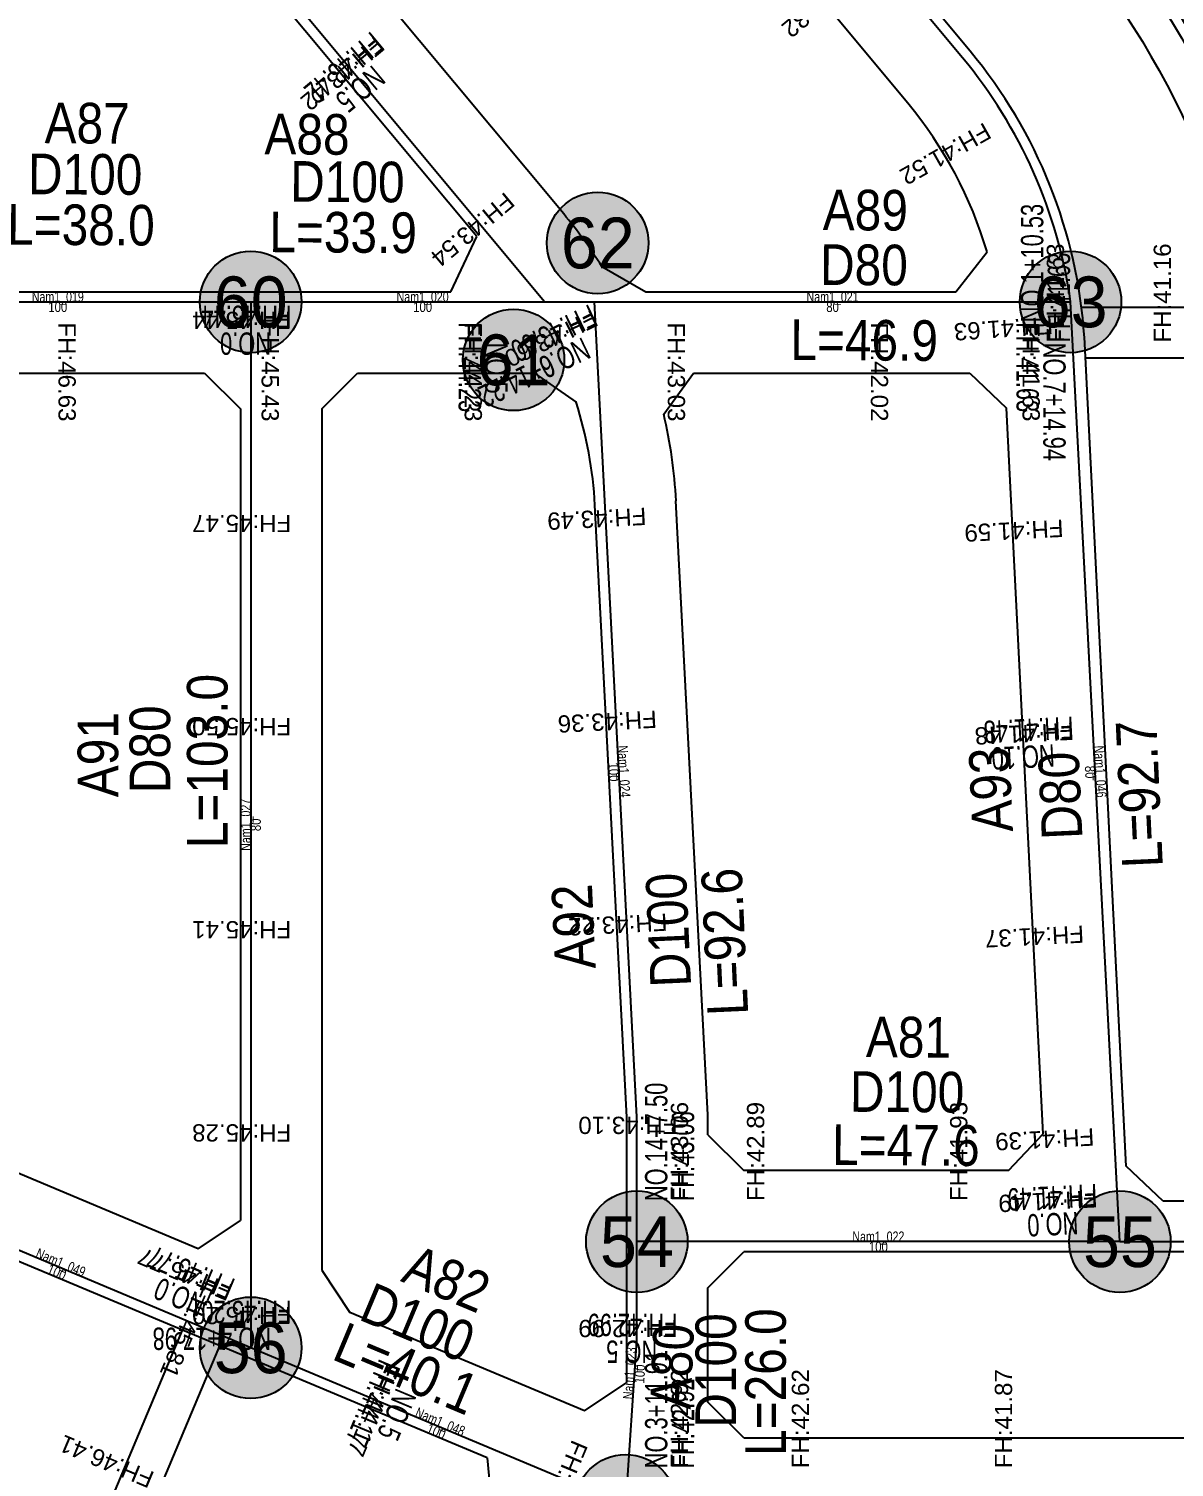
# Model space of a CAD drawing. Header units: millimetres. Extents: x 227572 to 269266, y 328772 to 433188.
# Drawn here: x 238273.3 to 238386.1, y 332282.1 to 332423.7 of the extents above; entities that cross this region are included whole.
import ezdxf
from ezdxf.enums import TextEntityAlignment as Align

# ---------------------------------------------------------------- set-up
doc = ezdxf.new("R2010")
doc.units = ezdxf.units.MM
for name, color, linetype in [('+++New_지구계(1안)', 1, 'Continuous'), ('0.보차도(중1류이상)', 5, 'Continuous'), ('0.식수대', 3, 'Continuous'), ('00_계획line', 7, 'Continuous'), ('L_diameter', 3, 'Continuous'), ('L_pipeline', 4, 'Continuous'), ('L_Pipes', 2, 'Continuous'), ('S-2.생활-1.격점-1.원', 250, 'Continuous'), ('S-2.생활-1.격점-2.번호', 1, 'Continuous'), ('S-2.생활-2.관로-2.제원', 7, 'Continuous'), ('도로체인계획고', 6, 'Continuous'), ('도로체인번호', 6, 'Continuous')]:
    doc.layers.add(name, color=color, linetype=linetype)
doc.styles.add('HY울릉도M', font='HYWULM.TTF')
doc.styles.get("Standard").update_dxf_attribs({"font": 'arial.ttf'})

# ---------------------------------------------------------------- blocks, each defined once
blk = doc.blocks.new('남청주현도')
at = {"layer": '0.보차도(중1류이상)', "color": 8, "ltscale": 0.5}
blk.add_lwpolyline([(238297.57, 332527.7), (238299.19, 332528.73, -0.420519), (238307.54, 332526.8, 0.03712), (238342.53, 332477.89), (238360.43, 332457.13), (238379.68, 332434.79, -0.166465), (238399.14, 332383.62), (238402.25, 332291.2, -0.42409), (238396.26, 332285), (238393.64, 332285)], format="xyb", dxfattribs=at)
at = {"layer": '0.식수대', "color": 8, "ltscale": 0.5}
blk.add_lwpolyline([(238372.55, 332443.07), (238371.79, 332442.42), (238378.92, 332434.15, -0.166438), (238398.15, 332383.59), (238400.96, 332299.94), (238401.96, 332299.98)], format="xyb", dxfattribs=at)
at = {"layer": '00_계획line', "color": 7}
for p, q in [((238325.98, 332405.51), (238252.07, 332494.18)), ((238317.42, 332403.28), (238246.13, 332488.81)), ((238314.88, 332397.84), (238317.42, 332403.28)), ((238314.88, 332397.84), (238317.42, 332403.28)), ((238364.59, 332397.84), (238367.68, 332401.77)), ((238226.41, 332397.84), (238314.88, 332397.84)), ((238334.08, 332397.84), (238364.59, 332397.84)), ((238376.97, 332396.34), (238393.16, 332396.34)), ((238381.38, 332311.76), (238377.26, 332393.36)), ((238377.35, 332391.34), (238393.99, 332391.34)), ((238267.69, 332389.84), (238290.62, 332389.84)), ((238290.62, 332389.84), (238294.16, 332386.31)), ((238302.16, 332386.31), (238305.69, 332389.84)), ((238305.69, 332389.84), (238323.1, 332389.84)), ((238338.77, 332389.84), (238365.98, 332389.84)), ((238365.98, 332389.84), (238369.6, 332386.4)), ((238294.16, 332386.31), (238294.16, 332306.39)), ((238302.16, 332386.31), (238302.16, 332301.52)), ((238373.21, 332314.94), (238369.6, 332386.4)), ((238340.19, 332316.8), (238337.04, 332377.27)), ((238332.19, 332316.59), (238329.05, 332376.85)), ((238340.19, 332314.85), (238340.19, 332316.8)), ((238340.19, 332314.85), (238343.72, 332311.31)), ((238369.77, 332311.31), (238373.21, 332314.94)), ((238369.77, 332311.31), (238343.72, 332311.31)), ((238385.01, 332308.31), (238381.38, 332311.76)), ((238397.17, 332308.31), (238385.01, 332308.31)), ((238340.19, 332299.78), (238343.72, 332303.31)), ((238397.34, 332303.31), (238343.72, 332303.31)), ((238340.19, 332288.53), (238340.19, 332299.78)), ((238343.72, 332285), (238340.19, 332288.53)), ((238343.72, 332285), (238393.64, 332285)), ((238318.43, 332283.02), (238319.02, 332277.05))]:
    blk.add_line(p, q, dxfattribs=at)
for points in [[(238302.44, 332526.54, 0.038631), (238339.09, 332474.98), (238376.24, 332431.89, -0.166337), (238394.65, 332383.47), (238397.81, 332289.31)], [(238377.26, 332393.34, 0.158735), (238366, 332421.53), (238288.76, 332514.19, -0.02656), (238286.86, 332516.74, -0.02656)], [(238367.68, 332401.77, 0.102226), (238359.86, 332416.4), (238282.62, 332509.07, -0.02687), (238280.18, 332512.34)], [(238289.99, 332303.62), (238267.31, 332313.14, 0.001532), (238267, 332313.27, 0.001532)], [(238318.43, 332283.02), (238264.22, 332305.76, 0.099635), (238245.65, 332309.5), (238223.69, 332309.5)]]:
    blk.add_lwpolyline(points, format="xyb", dxfattribs=at)
for points in [[(238329.74, 332400.33), (238334.08, 332397.84)], [(238323.1, 332389.84), (238327.2, 332386.98)], [(238335.83, 332385.8), (238338.77, 332389.84)], [(238332.19, 332290.44), (238332.19, 332316.59)], [(238289.99, 332303.62), (238294.16, 332306.39)], [(238302.16, 332301.52), (238304.92, 332297.36)], [(238328.02, 332287.67), (238304.92, 332297.36)], [(238280.69, 332277.16), (238288.43, 332295.6)], [(238284.38, 332275.61), (238292.11, 332294.06)], [(238328.02, 332287.67), (238332.19, 332290.44)]]:
    blk.add_lwpolyline(points, dxfattribs=at)
for radius, start, end in [(48, 32.1626, 39.813), (40, 2.9766, 17.7685), (48, 2.9766, 13.2758)]:
    blk.add_arc((238289.11, 332374.77), radius, start, end, dxfattribs=at)
blk = doc.blocks.new('격점-생활')
at = {"layer": 'S-2.생활-1.격점-1.원'}
h = blk.add_hatch(color=250, dxfattribs=at)
h.dxf.hatch_style = 1
edge = h.paths.add_edge_path()
edge.add_arc((237637.68, 330904.87), 9, 0, 360)
blk.add_circle((237637.68, 330904.87), 9, dxfattribs=at)

msp = doc.modelspace()

# ---------------------------------------------------------------- linework, layer by layer
at = {"layer": 'L_pipeline'}
for points in [[(238375.9, 332396.85, 0.139653), (238365.24, 332420.89), (238282.98, 332519.57)], [(238295.16, 332293.87), (238264.61, 332306.69, 0.040064), (238257.16, 332309.13, 0.040064)]]:
    msp.add_lwpolyline(points, format="xyb", dxfattribs=at)
for points in [[(238324.09, 332396.85), (238244.09, 332492.83)], [(238257.16, 332396.85), (238295.16, 332396.85)], [(238295.16, 332396.85), (238329.02, 332396.85)], [(238295.16, 332396.85), (238295.16, 332293.87)], [(238329.02, 332396.85), (238375.9, 332396.85)], [(238333.19, 332304.32), (238333.19, 332316.62), (238329.02, 332396.85)], [(238380.76, 332304.32), (238375.9, 332396.85)], [(238332.1, 332278.37), (238333.19, 332294.6), (238333.19, 332304.32)], [(238380.76, 332304.32), (238333.19, 332304.32)], [(238380.76, 332304.32), (238398.31, 332304.32), (238398.81, 332289.35), (238399.85, 332257.64), (238375.32, 332257.7)], [(238332.1, 332278.37), (238295.16, 332293.87)]]:
    msp.add_lwpolyline(points, dxfattribs=at)

# ---------------------------------------------------------------- block references
at = {"layer": '+++New_지구계(1안)'}
msp.add_blockref('남청주현도', (0, 0), dxfattribs=at)
at = {"layer": 'S-2.생활-1.격점-1.원', "xscale": 0.5555555555620231, "yscale": 0.5555555555620231, "zscale": 0.5555555555620231}
for p in [(106308.4, 148566.61), (106274.22, 148560.81), (106354.96, 148560.81), (106300.11, 148555.1), (106312.25, 148468.28), (106359.82, 148468.28), (106274.22, 148457.83), (106311.16, 148442.33)]:
    msp.add_blockref('격점-생활', p, dxfattribs=at)

# ---------------------------------------------------------------- texts
at = {"layer": 'L_diameter', "width": 0.8}
for s, rotation, p in [('100', 360, (238276.16, 332396.85)), ('100', 360, (238312.09, 332396.85)), ('80', 360, (238352.46, 332396.85)), ('100', 272.9766, (238331.42, 332350.59)), ('80', 273.0079, (238378.33, 332350.58)), ('80', 90, (238295.16, 332345.36)), ('100', 360, (238356.97, 332304.32)), ('100', 337.2405, (238276.26, 332301.8)), ('100', 86.1476, (238332.97, 332291.33)), ('100', 337.2405, (238313.63, 332286.12))]:
    msp.add_text(s, height=1, rotation=rotation, dxfattribs=at).set_placement(p, align=Align.TOP_CENTER)
at = {"layer": 'L_Pipes', "width": 0.75}
for s, rotation, p in [('Nam1_019', 360, (238276.16, 332396.85)), ('Nam1_020', 360, (238312.09, 332396.85)), ('Nam1_021', 360, (238352.46, 332396.85)), ('Nam1_024', 272.9766, (238331.42, 332350.59)), ('Nam1_046', 273.0079, (238378.33, 332350.58)), ('Nam1_027', 90, (238295.16, 332345.36)), ('Nam1_022', 360, (238356.97, 332304.32)), ('Nam1_049', 337.2405, (238276.26, 332301.8)), ('Nam1_023', 86.1476, (238332.97, 332291.33)), ('Nam1_048', 337.2405, (238313.63, 332286.12))]:
    msp.add_text(s, height=1, rotation=rotation, dxfattribs=at).set_placement(p, align=Align.CENTER)
at = {"layer": 'S-2.생활-1.격점-2.번호', "color": 7, "true_color": 0xffffff, "style": 'HY울릉도M'}
for s, p in [('62', (238329.34, 332402.65)), ('60', (238295.16, 332396.85)), ('63', (238375.9, 332396.85)), ('61', (238321.04, 332391.14)), ('54', (238333.19, 332304.32)), ('55', (238380.76, 332304.32)), ('56', (238295.16, 332293.87))]:
    msp.add_text(s, height=5, dxfattribs=at).set_placement(p, align=Align.MIDDLE_CENTER)
at = {"layer": 'S-2.생활-2.관로-2.제원', "color": 7, "style": 'HY울릉도M', "width": 0.9}
for s, rotation, p in [('A87', 359.617, (238279.06, 332414.45, 69)), ('A87', 359.617, (238279.06, 332414.45, 69)), ('A88', 359.617, (238300.71, 332413.36, 69)), ('A88', 359.617, (238300.71, 332413.36, 69)), ('A89', 359.617, (238355.69, 332405.89, 69)), ('A89', 359.617, (238355.69, 332405.89, 69)), ('A91', 90, (238280.11, 332352.27, 69)), ('A91', 90, (238280.11, 332352.27, 69)), ('A93', 92.5814, (238368.04, 332348.81, 69)), ('A93', 92.5814, (238368.04, 332348.81, 69)), ('A92', 92.5814, (238326.95, 332335.33, 69)), ('A92', 92.5814, (238326.95, 332335.33, 69)), ('A81', 359.617, (238359.94, 332324.46, 69)), ('A81', 359.617, (238359.94, 332324.46, 69)), ('A82', 337.2405, (238314.47, 332300.68, 69)), ('A82', 337.2405, (238314.47, 332300.68, 69)), ('A80', 87.5887, (238336.65, 332292.05, 69)), ('A80', 87.5887, (238336.65, 332292.05, 69))]:
    msp.add_text(s, height=4, rotation=rotation, dxfattribs=at).set_placement(p, align=Align.MIDDLE_CENTER)
for s, rotation, p in [('D100', 359.617, (238278.85, 332407.42, 69)), ('D100', 359.617, (238278.85, 332407.42, 69)), ('D100', 359.617, (238304.67, 332406.68, 69)), ('D100', 359.617, (238304.67, 332406.68, 69)), ('L=38.0', 359.617, (238278.43, 332402.44, 69)), ('L=33.9', 359.617, (238304.25, 332401.7, 69)), ('D80', 359.617, (238355.54, 332398.5, 69)), ('D80', 359.617, (238355.54, 332398.5, 69)), ('L=46.9', 359.617, (238355.56, 332391.08, 69)), ('L=103.0', 90, (238292.88, 332351.64, 69)), ('D80', 90, (238287.23, 332352.8, 69)), ('D80', 90, (238287.23, 332352.8, 69)), ('L=92.7', 92.5814, (238384.66, 332348.48, 69)), ('D80', 92.5814, (238376.88, 332348.32, 69)), ('D80', 92.5814, (238376.88, 332348.32, 69)), ('D100', 92.5814, (238338.28, 332335.09, 69)), ('D100', 92.5814, (238338.28, 332335.09, 69)), ('L=92.6', 92.5814, (238343.83, 332333.93, 69)), ('D100', 359.617, (238359.79, 332317.07, 69)), ('D100', 359.617, (238359.79, 332317.07, 69)), ('L=47.6', 359.617, (238359.67, 332311.83, 69)), ('D100', 337.2405, (238310.85, 332294.52, 69)), ('D100', 337.2405, (238310.85, 332294.52, 69)), ('L=40.1', 337.2405, (238309.72, 332289.98, 69)), ('D100', 90, (238342.96, 332291.64, 69)), ('D100', 90, (238342.96, 332291.64, 69)), ('L=26.0', 90, (238347.86, 332290.49, 69))]:
    msp.add_text(s, height=4, rotation=rotation, dxfattribs=at).set_placement(p, align=Align.CENTER)
at = {"layer": '도로체인계획고'}
for s, rotation, p in [('FH:41.32', 219.813, (238354.79, 332430.29)), ('FH:43.42', 219.813, (238307.41, 332423.1)), ('FH:41.52', 209.4556, (238367.41, 332414.56)), ('FH:43.54', 219.813, (238320.22, 332407.74)), ('FH:41.63', 90.0039, (238375.25, 332392.84)), ('FH:41.16', 90.0039, (238385.78, 332392.84)), ('FH:45.44', 180, (238299.16, 332395.88)), ('FH:43.60', 205.6826, (238328.78, 332396.12)), ('FH:43.60', 205.6826, (238328.78, 332396.12)), ('FH:41.63', 183.9908, (238374.1, 332395.4)), ('FH:46.63', 269.9988, (238276.23, 332394.84)), ('FH:45.43', 269.9988, (238296.23, 332394.84)), ('FH:44.23', 269.9988, (238316.23, 332394.84)), ('FH:43.03', 269.9988, (238336.23, 332394.84)), ('FH:42.02', 269.9988, (238356.23, 332394.84)), ('FH:41.63', 269.9988, (238371.17, 332394.84)), ('FH:45.47', 180, (238299.16, 332375.88)), ('FH:43.49', 182.9766, (238334.08, 332376.59)), ('FH:41.59', 182.8928, (238375.16, 332375.41)), ('FH:45.50', 180, (238299.16, 332355.88)), ('FH:43.36', 182.9766, (238335.11, 332356.62)), ('FH:41.48', 182.8928, (238376.17, 332355.43)), ('FH:45.41', 180, (238299.16, 332335.88)), ('FH:43.22', 182.9766, (238336.15, 332336.64)), ('FH:41.37', 182.8928, (238377.18, 332335.46)), ('FH:43.06', 89.998, (238338.23, 332308.31)), ('FH:42.89', 89.998, (238345.73, 332308.31)), ('FH:41.93', 89.998, (238365.73, 332308.31)), ('FH:43.10', 179.9955, (238337.19, 332316.62)), ('FH:45.28', 180, (238299.16, 332315.88)), ('FH:41.39', 182.8928, (238378.19, 332315.48)), ('FH:41.49', 182.8928, (238378.5, 332309.4)), ('FH:45.77', 157.2405, (238293.53, 332300.01)), ('FH:45.81', 247.2399, (238289.95, 332300.39)), ('FH:45.20', 180, (238299.16, 332297.9)), ('FH:42.99', 179.9955, (238337.19, 332296.62)), ('FH:44.17', 247.2399, (238308.4, 332292.65)), ('FH:42.92', 89.9978, (238338.23, 332282)), ('FH:42.62', 89.9978, (238350.14, 332282)), ('FH:41.87', 89.9978, (238370.14, 332282)), ('FH:46.41', 157.2405, (238285.79, 332281.57)), ('FH:43.06', 247.2399, (238326.84, 332284.91))]:
    msp.add_text(s, height=1.7, rotation=rotation, dxfattribs=at).set_placement(p)
at = {"layer": '도로체인계획고', "color": 250, "width": 0.7}
for s, rotation, p in [('FH:43.42', 219.813, (238307.03, 332423.56)), ('FH:41.63', 90.0039, (238375.85, 332392.84)), ('FH:45.44', 180, (238299.16, 332396.48)), ('FH:43.60', 205.6826, (238328.52, 332396.66)), ('FH:43.60', 205.6826, (238328.52, 332396.66)), ('FH:44.23', 269.9988, (238315.63, 332394.84)), ('FH:41.63', 269.9988, (238370.57, 332394.84)), ('FH:41.48', 182.8928, (238376.14, 332356.03)), ('FH:43.06', 89.998, (238338.83, 332308.31)), ('FH:41.49', 182.8928, (238378.47, 332310)), ('FH:45.77', 157.2405, (238293.76, 332300.57)), ('FH:45.20', 180, (238299.16, 332298.5)), ('FH:42.99', 179.9955, (238337.19, 332297.22)), ('FH:44.17', 247.2399, (238307.84, 332292.88)), ('FH:42.92', 89.9978, (238338.83, 332282))]:
    msp.add_text(s, height=2.2, rotation=rotation, dxfattribs=at).set_placement(p)
at = {"layer": '도로체인번호', "color": 250, "width": 0.7}
for s, rotation, p in [('NO.5', 219.813, (238307.18, 332420.25)), ('NO.1+10.53', 90.0039, (238373.21, 332394.84)), ('NO.0', 180, (238297.16, 332393.84)), ('NO.6+14.22', 205.6826, (238327.86, 332393.41)), ('NO.5', 269.9988, (238318.27, 332392.84)), ('NO.0', 205.6826, (238327.86, 332393.41)), ('NO.7+14.94', 269.9988, (238373.21, 332392.84)), ('NO.10', 182.8928, (238374.28, 332353.29)), ('NO.14+7.50', 89.998, (238336.19, 332308.31)), ('NO.0', 182.8928, (238376.6, 332307.26)), ('NO.0', 157.2405, (238290.9, 332298.91)), ('NO.4+17.98', 180, (238297.16, 332295.86)), ('NO.5', 179.9955, (238335.19, 332294.58)), ('NO.3+11.91', 89.9978, (238336.19, 332282)), ('NO.5', 247.2399, (238309.5, 332290.01))]:
    msp.add_text(s, height=2.2, rotation=rotation, dxfattribs=at).set_placement(p)

doc.saveas('drawing.dxf')
